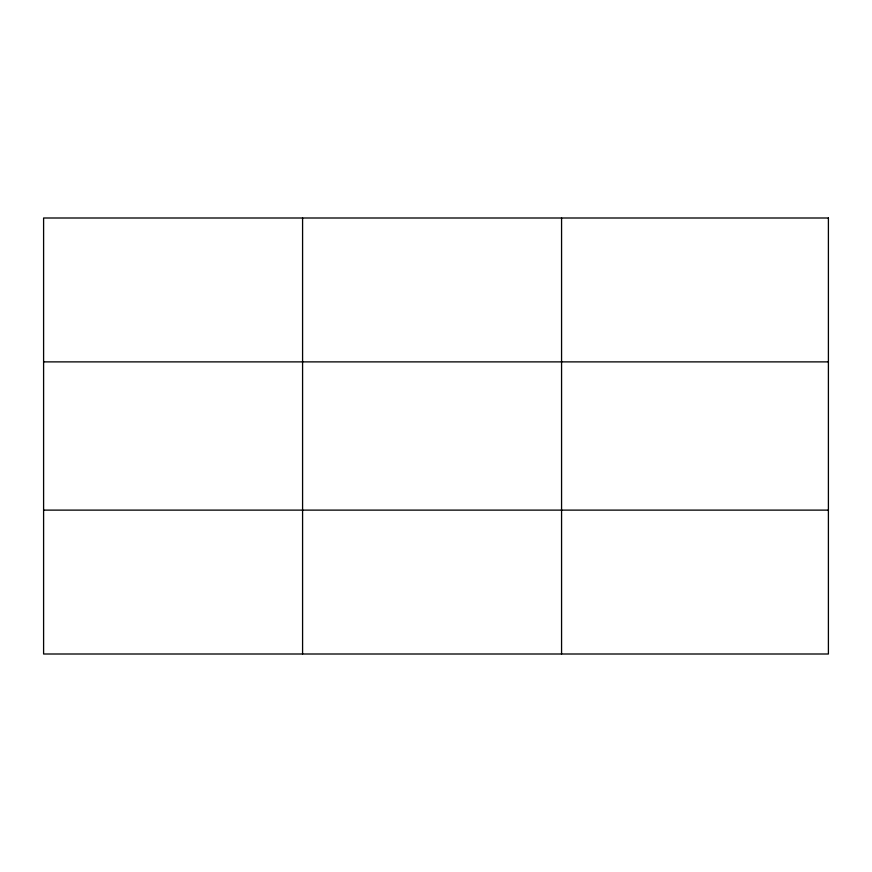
<?xml version="1.0" encoding="UTF-8"?>
<svg xmlns="http://www.w3.org/2000/svg" width="872" height="872" viewBox="0 0 872 872"><rect width="100%" height="100%" fill="white"/><g stroke="black" fill="none" stroke-linecap="round" stroke-linejoin="round"><path stroke-width="1.31" d="M302.584 654L302.584 218M561.568 654L561.568 218M43.6 361.88L828.4 361.88M43.6 510.12L828.4 510.12M828.4 218L43.6 218L43.6 654L828.4 654L828.4 218"/></g></svg>
